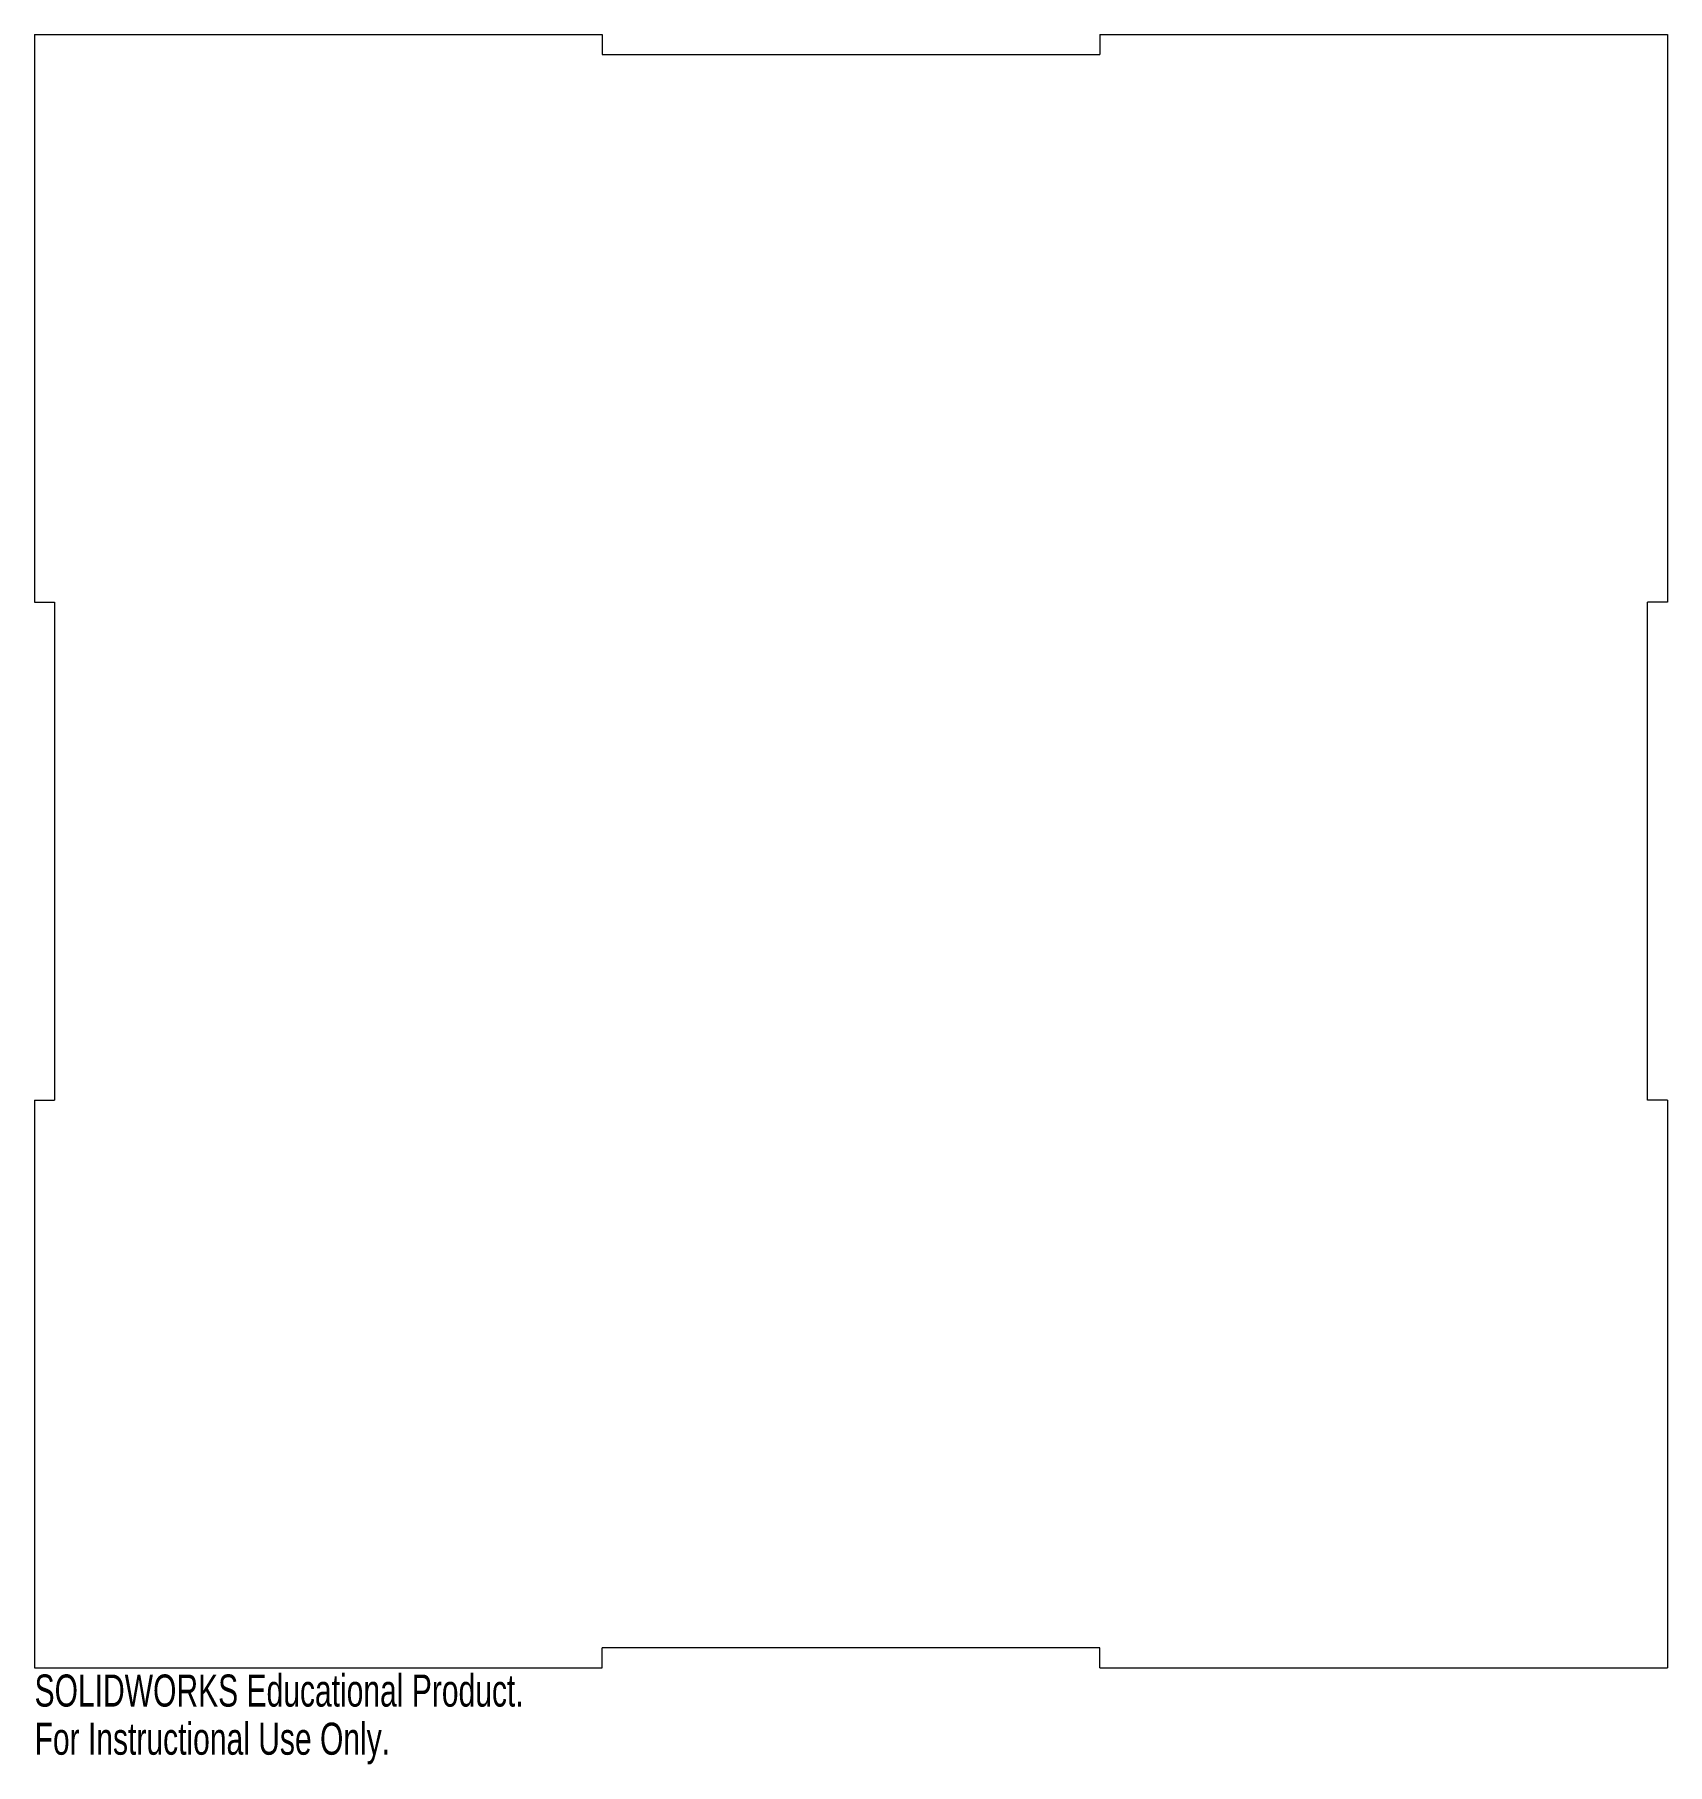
# Model space of a CAD drawing. Header units: millimetres. Extents: x -123 to 123, y -138 to 123.
import ezdxf

# ---------------------------------------------------------------- set-up
doc = ezdxf.new("R2010")
doc.units = ezdxf.units.MM
doc.styles.add('SLDTEXTSTYLE0', font='TXT', dxfattribs={"width": 0.7})

msp = doc.modelspace()

# ---------------------------------------------------------------- linework, layer by layer
at = {"color": 7, "linetype": 'Continuous', "lineweight": 15}
for p, q in [((-123, 123), (-37.5, 123)), ((-123, 123), (-123, 37.5)), ((-37.5, 123), (-37.5, 120)), ((37.5, 123), (123, 123)), ((37.5, 123), (37.5, 120)), ((123, 123), (123, 37.5)), ((-37.5, 120), (37.5, 120)), ((-123, 37.5), (-120, 37.5)), ((-120, 37.5), (-120, -37.5)), ((120, -37.5), (120, 37.5)), ((123, 37.5), (120, 37.5)), ((-123, -37.5), (-120, -37.5)), ((-123, -37.5), (-123, -123)), ((123, -37.5), (120, -37.5)), ((123, -37.5), (123, -123)), ((-37.5, -123), (-37.5, -120)), ((37.5, -120), (-37.5, -120)), ((37.5, -123), (37.5, -120)), ((-123, -123), (-37.5, -123)), ((37.5, -123), (123, -123))]:
    msp.add_line(p, q, dxfattribs=at)

# ---------------------------------------------------------------- texts
at = {"color": 7, "linetype": 'Continuous', "char_height": 4.8336, "attachment_point": 1, "style": 'SLDTEXTSTYLE0'}
for s, insert in [('SOLIDWORKS Educational Product.', (-123, -124.02)), ('For Instructional Use Only.', (-123, -131.27))]:
    msp.add_mtext(s, dxfattribs=dict(at, insert=insert))

doc.saveas('drawing.dxf')
